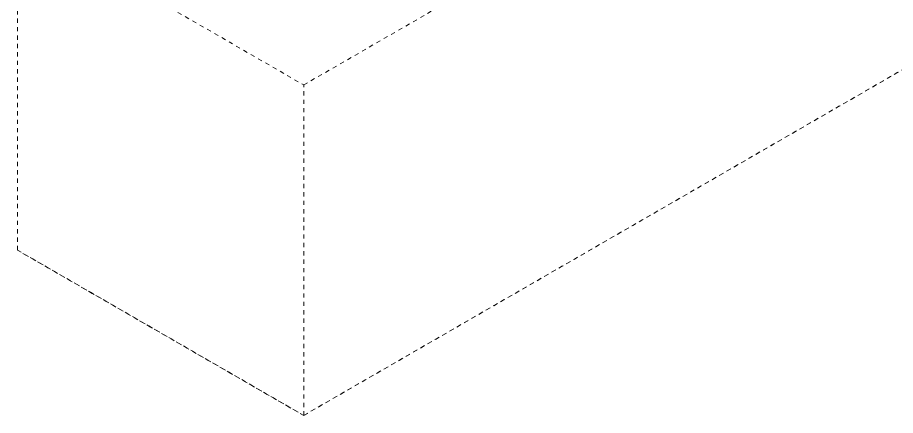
# Model space of a CAD drawing. Header units: inches. Extents: x -9 to 187, y -3 to 135.
# Drawn here: x 119.22 to 140.07, y 49.1 to 58.55 of the extents above; entities that cross this region are included whole.
import ezdxf

# ---------------------------------------------------------------- set-up
doc = ezdxf.new("R2010")
doc.units = ezdxf.units.IN
doc.linetypes.add('HIDDEN', pattern=[1.905, 1.27, -0.635])
doc.layers.add('ZANO_R_przerywana', color=250, linetype='HIDDEN', lineweight=0)

msp = doc.modelspace()

# ---------------------------------------------------------------- linework, layer by layer
at = {"layer": 'ZANO_R_przerywana', "ltscale": 0.05}
for p, q in [((126.01319, 56.95167), (138.04621, 63.89894)), ((119.21568, 53.02713), (119.21568, 60.87622)), ((119.21568, 60.87622), (126.01319, 56.95167)), ((119.21568, 53.02713), (119.21568, 60.87622)), ((141.87406, 58.25986), (126.01319, 49.10258)), ((126.01319, 49.10258), (141.87406, 58.25986)), ((126.01319, 49.10258), (126.01319, 56.95167)), ((126.01319, 49.10258), (126.01319, 56.95167)), ((126.01319, 49.10258), (119.21568, 53.02713)), ((119.21568, 53.02713), (126.01319, 49.10258))]:
    msp.add_line(p, q, dxfattribs=at)

doc.saveas('drawing.dxf')
